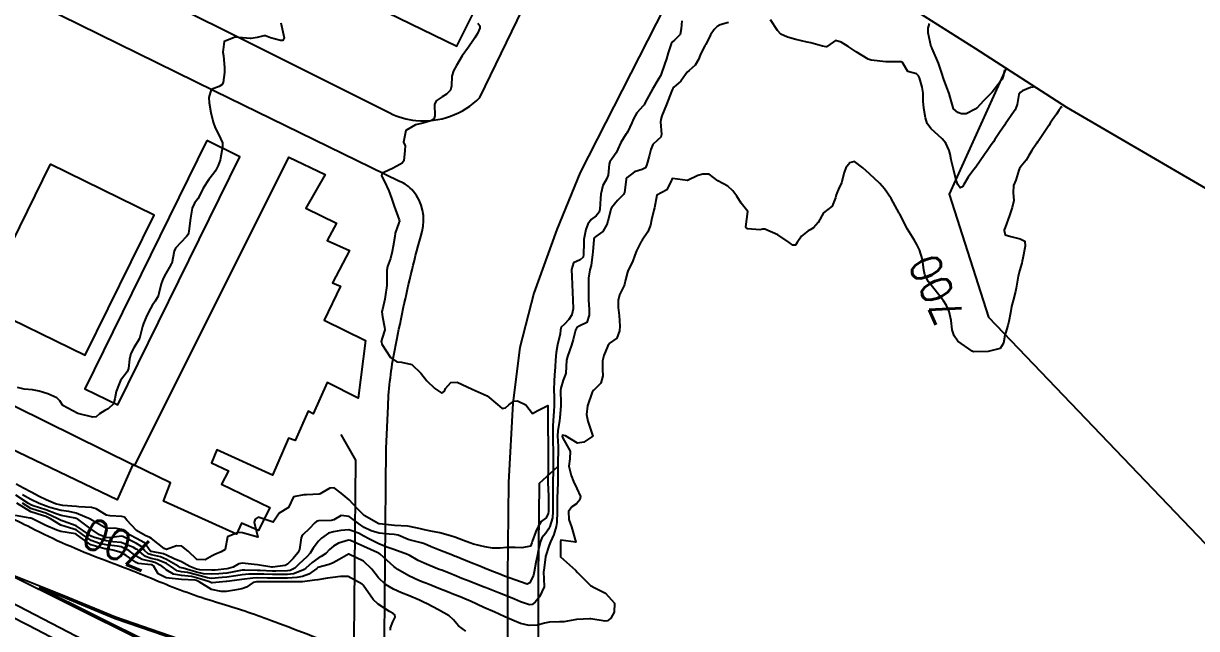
# Model space of a CAD drawing. Header units: metres. Extents: x 286371 to 293043, y 7462578 to 7466404.
# Drawn here: x 286655.4 to 286810.2, y 7466105.3 to 7466185.3 of the extents above; entities that cross this region are included whole.
import ezdxf
from ezdxf.enums import TextEntityAlignment as Align

# ---------------------------------------------------------------- set-up
doc = ezdxf.new("R2010")
doc.units = ezdxf.units.M
doc.header["$MEASUREMENT"] = 0
for name, color, linetype in [('Area', 45, 'Continuous'), ('Canteiro', 45, 'Continuous'), ('Cotas', 45, 'Continuous'), ('Curvas de Nivel 1m', 11, 'Continuous'), ('Curvas de Nivel 5m', 15, 'Continuous'), ('Edificações', 30, 'Continuous'), ('Linha Férrea', 20, 'Continuous'), ('Pontes_Viadutos_Tubos', 190, 'Continuous'), ('Vias primárias', 230, 'Continuous')]:
    doc.layers.add(name, color=color, linetype=linetype)
doc.styles.add('Style-STANDARD', font='STANDARD.shx')

msp = doc.modelspace()

# ---------------------------------------------------------------- linework, layer by layer
at = {"layer": 'Area'}
msp.add_polyline3d([(286773.51, 7466186.7, 701.73), (286781, 7466181.97, 702.4), (286793.04, 7466174.22, 742.34), (286818.02, 7466159.63, 742.35)], dxfattribs=at)
at = {"layer": 'Canteiro'}
msp.add_lwpolyline([(286657.44, 7466110.75), (286679.73, 7466099.65), (286690.85, 7466094.2), (286702.36, 7466088.31), (286725.2, 7466077.03), (286735.73, 7466072.65), (286747.08, 7466067.93), (286755.88, 7466063.81), (286748.01, 7466068.66), (286735.39, 7466075.76), (286721.38, 7466083.58), (286698.27, 7466095.39), (286693.63, 7466097.26), (286685.19, 7466100.41), (286675.72, 7466103.78), (286667.47, 7466106.62), (286660.41, 7466109.56)], close=True, dxfattribs=at)
at = {"layer": 'Curvas de Nivel 1m', "flags": 128}
for points, elevation in [([(286788.66, 7466176.86), (286788.27, 7466176.78), (286787.2, 7466176.38), (286786.9, 7466176.16), (286786.73, 7466175.86), (286786.5, 7466174.54), (286786.24, 7466173.87), (286785.81, 7466173.22), (286785.14, 7466172.25), (286784.99, 7466172.03), (286784.89, 7466171.89), (286784.18, 7466170.84), (286783.56, 7466169.91), (286783.38, 7466169.63), (286783.09, 7466169.22), (286782.56, 7466168.45), (286782.2, 7466167.93), (286781.05, 7466166.26), (286780.81, 7466165.96), (286780.04, 7466164.96), (286779.46, 7466163.98), (286779.29, 7466163.7), (286779.01, 7466163.54), (286778.66, 7466163.99), (286778.47, 7466164.54), (286778.09, 7466166), (286777.82, 7466167.25), (286777.68, 7466168.01), (286777.55, 7466168.47), (286777.1, 7466169.46), (286776.63, 7466170.02), (286775.12, 7466171.39), (286774.63, 7466172.05), (286774.41, 7466172.79), (286774.19, 7466174.06), (286774.11, 7466174.99), (286774.1, 7466176.06), (286773.99, 7466176.85), (286773.62, 7466178.07), (286773.5, 7466178.34), (286773.23, 7466178.59), (286772.07, 7466178.92), (286771.38, 7466180.1), (286771.31, 7466180.16), (286771.26, 7466180.18), (286769.31, 7466180.19), (286769.25, 7466180.2), (286769.18, 7466180.21), (286767.26, 7466180.43), (286766.87, 7466180.56), (286765.27, 7466181.51), (286764.23, 7466182.21), (286763.3, 7466182.78), (286762.52, 7466183.02), (286761.47, 7466182.25), (286761.37, 7466182.18), (286761.29, 7466182.16), (286760.83, 7466182.26), (286759.3, 7466182.69), (286758.8, 7466182.79), (286757.31, 7466183.13), (286756.2, 7466183.44), (286755.32, 7466183.85), (286754.89, 7466184.35), (286753.97, 7466185.74)], 701), ([(286748.4, 7466185.39), (286747.33, 7466185.09), (286746.92, 7466184.88), (286746.53, 7466184.48), (286746.03, 7466183.77), (286745.43, 7466182.49), (286745.36, 7466182.43), (286745.29, 7466182.33), (286744.69, 7466181.09), (286744.44, 7466180.51), (286744.04, 7466179.73), (286743.24, 7466179.04), (286742.96, 7466178.81), (286742.75, 7466178.53), (286742.11, 7466177.65), (286741.21, 7466176.83), (286741.09, 7466176.67), (286741.03, 7466176.56), (286740.9, 7466176.26), (286740.23, 7466174.57), (286739.63, 7466173.06), (286739.48, 7466172.59), (286739.46, 7466172.27), (286739.57, 7466170.59), (286739.47, 7466170.23), (286739.1, 7466169.9), (286738.42, 7466169.28), (286738.17, 7466168.61), (286737.95, 7466167.74), (286737.65, 7466166.62), (286737.46, 7466166.2), (286737.04, 7466165.97), (286736.02, 7466165.65), (286735.03, 7466164.89), (286734.93, 7466164.75), (286734.92, 7466164.66), (286734.71, 7466162.94), (286734.57, 7466162.66), (286733.76, 7466161.89), (286732.96, 7466160.92), (286732.9, 7466160.74), (286732.89, 7466160.69), (286732.48, 7466159.14), (286732.34, 7466158.69), (286731.83, 7466157.78), (286730.9, 7466157.12), (286730.69, 7466156.92), (286730.63, 7466156.72), (286730.51, 7466155.08), (286730.48, 7466154.72), (286730.28, 7466153.29), (286730.12, 7466152.73), (286729.93, 7466151.61), (286729.92, 7466150.73), (286729.92, 7466149.59), (286729.94, 7466148.73), (286730.02, 7466147.46), (286730.04, 7466146.72), (286729.7, 7466145.76), (286728.72, 7466145.29), (286728.39, 7466145.08), (286728.22, 7466144.75), (286727.94, 7466143.51), (286727.7, 7466142.76), (286727.15, 7466141.26), (286727.04, 7466140.78), (286726.93, 7466139.08), (286726.87, 7466138.78), (286726.61, 7466138.15), (286726.29, 7466137.1), (286726.26, 7466136.79), (286726.28, 7466135.08), (286726.27, 7466134.79), (286726.15, 7466133.18), (286726.1, 7466132.79), (286725.88, 7466131.43), (286725.85, 7466130.79), (286725.92, 7466129.36), (286725.92, 7466128.79), (286725.89, 7466127.36), (286725.88, 7466126.79), (286725.89, 7466125.32), (286725.88, 7466124.79), (286725.83, 7466123.36), (286725.82, 7466122.79), (286725.81, 7466121.34), (286725.81, 7466120.79), (286725.77, 7466119.35), (286725.69, 7466118.79), (286725.36, 7466117.73), (286724.94, 7466116.8), (286724.75, 7466116.33), (286724.25, 7466114.86), (286724.25, 7466114.82), (286724.03, 7466113.01), (286724.02, 7466112.82), (286724.11, 7466110.9), (286724.1, 7466110.82), (286723.49, 7466109.51), (286722.92, 7466108.83), (286722.49, 7466108.51), (286722.16, 7466108.47), (286720.99, 7466108.86), (286720.17, 7466109.2), (286719.64, 7466109.41), (286718.18, 7466109.99), (286716.43, 7466110.69), (286716.19, 7466110.78), (286715.8, 7466110.94), (286714.2, 7466111.57), (286713.23, 7466111.96), (286712.22, 7466112.36), (286711.77, 7466112.55), (286710.57, 7466113.02), (286710.24, 7466113.15), (286708.88, 7466113.69), (286708.25, 7466113.95), (286707.48, 7466114.3), (286706.26, 7466115), (286706.07, 7466115.1), (286704.27, 7466115.78), (286703.34, 7466116.07), (286702.28, 7466116.53), (286700.97, 7466117.17), (286700.3, 7466117.52), (286699.58, 7466117.92), (286698.31, 7466118.37), (286697.25, 7466118.29), (286696.31, 7466118.11), (286695.62, 7466117.94), (286694.7, 7466117.27), (286694.5, 7466117.06), (286694.29, 7466116.85), (286693.6, 7466115.96), (286693.21, 7466115.29), (286692.77, 7466114.78), (286692.25, 7466114.33), (286691.72, 7466113.83), (286691.19, 7466113.32), (286690.57, 7466112.99), (286690.23, 7466112.93), (286688.67, 7466112.92), (286688.23, 7466112.92), (286686.63, 7466112.99), (286686.23, 7466113.01), (286684.58, 7466113.06), (286684.23, 7466113.04), (286682.9, 7466112.77), (286682.22, 7466112.66), (286681.14, 7466112.55), (286680.22, 7466112.5), (286679.15, 7466112.57), (286678.22, 7466112.79), (286676.46, 7466113.31), (286676.23, 7466113.35), (286676.07, 7466113.39), (286675.79, 7466113.55), (286674.25, 7466114.47), (286673.46, 7466114.79), (286672.26, 7466115.05), (286671.82, 7466115.18), (286671.35, 7466115.62), (286670.86, 7466116.22), (286670.28, 7466116.56), (286668.48, 7466117.5), (286668.3, 7466117.53), (286666.68, 7466117.31), (286666.3, 7466117.35), (286665.4, 7466117.72), (286664.31, 7466118.45), (286662.56, 7466119.76), (286662.34, 7466119.87), (286662.19, 7466119.91), (286660.34, 7466120.26), (286659.69, 7466120.46), (286658.35, 7466120.99), (286656.65, 7466121.56), (286656.36, 7466121.67), (286656.04, 7466121.86), (286654.38, 7466122.94)], 701), ([(286715.33, 7466185.31), (286715.61, 7466184.95), (286715.62, 7466184.65), (286715.31, 7466183.92), (286714.92, 7466183.34), (286714.67, 7466182.96), (286714.1, 7466182.15), (286713.26, 7466180.98), (286712.52, 7466179.72), (286712.13, 7466179), (286711.92, 7466178.3), (286711.85, 7466177), (286711.73, 7466176.47), (286711.19, 7466175.92), (286710.63, 7466175.58), (286709.86, 7466175.03), (286709.64, 7466174.56), (286709.68, 7466173.04), (286709.54, 7466172.63), (286709.13, 7466172.4), (286708.08, 7466172.11), (286707.13, 7466171.85), (286705.82, 7466171.1), (286705.55, 7466169.56), (286705.74, 7466169.1), (286705.7, 7466168.48), (286705.57, 7466167.11), (286705.36, 7466166.8), (286705.05, 7466166.62), (286704.08, 7466166.08), (286703.03, 7466165.63), (286702.71, 7466165.47), (286702.61, 7466165.15), (286703.01, 7466164.37), (286703.59, 7466163.14), (286703.93, 7466162.18), (286704.28, 7466161.12), (286704.94, 7466159.3), (286704.98, 7466159.11), (286704.98, 7466159.06), (286704.93, 7466158.92), (286704.45, 7466157.58), (286704.37, 7466157.12), (286704.18, 7466155.83), (286704.03, 7466155.13), (286703.8, 7466154.19), (286703.4, 7466153.14), (286703.31, 7466152.67), (286703.33, 7466151.14), (286703.31, 7466150.63), (286703.12, 7466149.14), (286703.07, 7466148.85), (286702.76, 7466147.49), (286702.69, 7466147.21), (286702.68, 7466147.15), (286702.74, 7466146.51), (286703, 7466145.14), (286703.05, 7466144.81), (286702.7, 7466143.69), (286702.59, 7466143.25), (286702.61, 7466143.15), (286702.69, 7466142.9), (286703.83, 7466141.13), (286704.65, 7466140.58), (286705.25, 7466140.5), (286706.64, 7466140.22), (286707.81, 7466139.07), (286708.61, 7466138.06), (286709.65, 7466137.04), (286710.58, 7466136.4), (286710.92, 7466136.68), (286711.09, 7466137.02), (286711.78, 7466137.83), (286712.61, 7466137.89), (286714.59, 7466136.96), (286716.58, 7466136.08), (286717.95, 7466134.91), (286718.56, 7466134.4), (286718.98, 7466134.48), (286719.42, 7466134.89), (286720.1, 7466135.35), (286720.57, 7466135.4), (286721.65, 7466134.86), (286722.55, 7466133.75), (286723.25, 7466134.13), (286724.56, 7466134.81), (286724.56, 7466132.81), (286724.56, 7466132.79), (286724.59, 7466130.81), (286724.6, 7466130.72), (286724.62, 7466128.81), (286724.61, 7466128.67), (286724.64, 7466126.81), (286724.63, 7466126.62), (286724.58, 7466124.81), (286724.58, 7466124.64), (286724.67, 7466122.81), (286724.68, 7466122.51), (286724.68, 7466120.81), (286724.64, 7466120.52), (286724.34, 7466119.97), (286723.7, 7466119.45), (286723.29, 7466118.83), (286722.97, 7466118.17), (286722.5, 7466116.84), (286722.46, 7466116.66), (286722.27, 7466116.23), (286721.15, 7466115.98), (286720.27, 7466116.03), (286719.14, 7466116.03), (286718.27, 7466115.95), (286717.26, 7466115.93), (286716.28, 7466116.11), (286714.76, 7466116.48), (286714.29, 7466116.63), (286713.43, 7466116.98), (286712.3, 7466117.4), (286711.72, 7466117.59), (286710.31, 7466117.97), (286709.15, 7466118.2), (286708.31, 7466118.38), (286707.75, 7466118.5), (286706.32, 7466118.81), (286706.07, 7466118.84), (286704.32, 7466118.94), (286702.34, 7466119.14), (286702.29, 7466119.15), (286700.34, 7466120.27), (286699.4, 7466121.2), (286698.37, 7466122.34), (286697.32, 7466123.23), (286696.39, 7466123.91), (286695.79, 7466123.86), (286694.74, 7466123.27), (286694.53, 7466123.13), (286694.38, 7466123.06), (286692.71, 7466122.97), (286692.38, 7466122.98), (286690.99, 7466122.71), (286690.35, 7466121.33), (286689.14, 7466120.55), (286688.32, 7466119.36), (286686.33, 7466120.05), (286685.95, 7466119.78), (286685.84, 7466119.4), (286686.29, 7466117.39), (286684.3, 7466117.97), (286683.71, 7466118.02), (286682.29, 7466117.45), (286681.98, 7466115.75), (286681.48, 7466115.47), (286680.61, 7466115.13), (286680.26, 7466114.95), (286679.36, 7466114.39), (286678.25, 7466114.47), (286677.1, 7466115.53), (286676.27, 7466116.19), (286675.58, 7466116.25), (286674.27, 7466115.76), (286673.95, 7466115.9), (286672.29, 7466117.22), (286672.04, 7466117.36), (286671.42, 7466117.62), (286670.31, 7466118.29), (286669.03, 7466119.66), (286668.69, 7466120.02), (286668.34, 7466120.13), (286666.84, 7466120.2), (286666.34, 7466120.32), (286664.95, 7466121.13), (286664.36, 7466121.34), (286662.7, 7466121.41), (286662.36, 7466121.44), (286660.57, 7466121.58), (286660.36, 7466121.61), (286659.62, 7466121.81), (286658.37, 7466122.31), (286657.47, 7466122.75), (286656.39, 7466123.33), (286655.39, 7466123.87), (286654.4, 7466124.39)], 703), ([(286689.33, 7466185.35), (286689.8, 7466183.35), (286689.62, 7466183.03), (286689.3, 7466183.01), (286687.99, 7466183.37), (286687.31, 7466183.61), (286687.08, 7466183.61), (286686.23, 7466183.4), (286685.44, 7466183.28), (286685.3, 7466183.28), (286683.3, 7466183.44), (286681.87, 7466182.89), (286681.69, 7466181.47), (286681.76, 7466180.98), (286681.92, 7466179.46), (286681.92, 7466178.78), (286681.71, 7466177.47), (286681.54, 7466177.14), (286681.21, 7466176.95), (286680.15, 7466176.54), (286679.86, 7466175.49), (286679.88, 7466174.79), (286680.09, 7466173.49), (286680.42, 7466172.2), (286680.66, 7466171.48), (286681.11, 7466170.63), (286681.64, 7466169.47), (286681.65, 7466168.9), (286681.39, 7466167.47), (286681.33, 7466167.2), (286681.05, 7466166.49), (286680.72, 7466165.8), (286680.51, 7466165.48), (286679.86, 7466164.65), (286679.11, 7466163.5), (286679.08, 7466163.43), (286679, 7466163.27), (286678.39, 7466162.11), (286677.96, 7466161.52), (286677.62, 7466160.86), (286677.4, 7466159.54), (286677.19, 7466157.82), (286677.14, 7466157.54), (286677.08, 7466157.36), (286676.9, 7466157.13), (286676.13, 7466156.31), (286675.46, 7466155.57), (286675.26, 7466155.18), (286674.95, 7466153.57), (286674.92, 7466153.49), (286674.84, 7466153.36), (286674.17, 7466152.24), (286673.8, 7466151.59), (286673.53, 7466150.87), (286673.26, 7466149.6), (286673.15, 7466149.23), (286672.77, 7466148.56), (286672.38, 7466147.99), (286672.15, 7466147.61), (286671.67, 7466146.69), (286671.22, 7466145.63), (286671.1, 7466145.25), (286670.69, 7466143.63), (286669.92, 7466142.4), (286669.54, 7466141.65), (286669.39, 7466140.91), (286669.24, 7466139.66), (286669.07, 7466139.22), (286668.62, 7466138.65), (286668.2, 7466138.08), (286668.02, 7466137.67), (286667.63, 7466136.63), (286667.43, 7466135.68), (286667.24, 7466135.01), (286666.55, 7466134.34), (286666.13, 7466134.13), (286665.4, 7466133.71), (286664.97, 7466133.28), (286664.54, 7466133.27), (286662.54, 7466133.75), (286660.56, 7466134.78), (286660.17, 7466135.39), (286659.76, 7466135.8), (286658.58, 7466136.34), (286657.44, 7466136.69), (286656.59, 7466136.85), (286655.49, 7466136.97), (286654.59, 7466137.18)], 704), ([(286742.26, 7466185.62), (286742.19, 7466184.54), (286742.04, 7466183.82), (286741.3, 7466183.05), (286741.01, 7466182.84), (286740.87, 7466182.56), (286740.47, 7466181.37), (286740.23, 7466180.57), (286739.97, 7466179.86), (286739.53, 7466178.58), (286739.45, 7466178.36), (286739.23, 7466177.98), (286738.37, 7466176.6), (286737.47, 7466174.91), (286737.32, 7466174.62), (286737.27, 7466174.53), (286737.17, 7466174.4), (286736.34, 7466173.45), (286735.88, 7466172.64), (286735.65, 7466172.13), (286735.12, 7466171), (286735, 7466170.78), (286734.92, 7466170.66), (286734.23, 7466169.53), (286733.82, 7466168.67), (286733.58, 7466168.17), (286733.06, 7466167.4), (286732.75, 7466166.99), (286732.67, 7466166.69), (286732.52, 7466165.21), (286732.3, 7466164.7), (286731.84, 7466163.87), (286731.58, 7466162.71), (286731.54, 7466162.15), (286731.44, 7466160.71), (286731.34, 7466160.32), (286730.95, 7466159.83), (286730.28, 7466159.38), (286729.86, 7466158.73), (286729.59, 7466158.06), (286729.34, 7466156.74), (286729.33, 7466156.29), (286729.29, 7466154.74), (286729.22, 7466154.38), (286728.85, 7466154.04), (286727.97, 7466153.63), (286727.72, 7466152.76), (286727.75, 7466151.83), (286727.78, 7466150.76), (286727.81, 7466149.74), (286727.86, 7466148.76), (286727.93, 7466147.58), (286727.76, 7466146.76), (286727.35, 7466146.15), (286726.73, 7466145.51), (286726.34, 7466145.16), (286726.24, 7466144.78), (286726.19, 7466144.26), (286725.83, 7466142.79), (286725.68, 7466141.81), (286725.58, 7466140.8), (286725.53, 7466139.91), (286725.47, 7466138.8), (286725.39, 7466138.03), (286725.36, 7466136.8), (286725.39, 7466136), (286725.39, 7466134.8), (286725.37, 7466133.98), (286725.3, 7466132.8), (286725.25, 7466132.08), (286725.23, 7466130.8), (286725.25, 7466130.05), (286725.26, 7466128.8), (286725.26, 7466128.01), (286725.26, 7466126.8), (286725.26, 7466125.97), (286725.23, 7466124.8), (286725.22, 7466123.99), (286725.24, 7466122.8), (286725.25, 7466121.92), (286725.25, 7466120.8), (286725.17, 7466119.97), (286724.83, 7466118.81), (286724.67, 7466118.45), (286724.3, 7466117.93), (286723.8, 7466117.31), (286723.6, 7466116.82), (286723.35, 7466115.75), (286723.15, 7466114.83), (286723.01, 7466114.07), (286722.77, 7466112.84), (286722.67, 7466112.38), (286722.2, 7466111.35), (286721.84, 7466111.21), (286720.21, 7466111.76), (286718.85, 7466112.25), (286718.22, 7466112.51), (286717.2, 7466112.92), (286716.23, 7466113.31), (286715.62, 7466113.56), (286714.25, 7466114.1), (286712.42, 7466114.83), (286712.26, 7466114.89), (286712, 7466115), (286710.27, 7466115.69), (286709.2, 7466116.12), (286708.29, 7466116.51), (286707.88, 7466116.65), (286706.29, 7466117.04), (286706.14, 7466117.1), (286704.84, 7466117.65), (286704.3, 7466117.75), (286703.65, 7466117.78), (286702.31, 7466117.93), (286701.24, 7466118.24), (286700.32, 7466118.68), (286699.59, 7466119.2), (286698.34, 7466120.15), (286697.31, 7466120.26), (286696.33, 7466119.71), (286695.98, 7466119.6), (286694.33, 7466119.57), (286694.09, 7466119.52), (286693.83, 7466119.28), (286693.1, 7466118.5), (286692.3, 7466117.74), (286692.1, 7466117.51), (286692.03, 7466117.31), (286691.8, 7466115.78), (286691.58, 7466115.31), (286690.98, 7466114.6), (286690.24, 7466113.84), (286689.92, 7466113.66), (286688.24, 7466113.44), (286688.16, 7466113.44), (286686.24, 7466113.75), (286685.84, 7466113.8), (286684.24, 7466113.97), (286683.78, 7466113.89), (286683.04, 7466113.44), (286682.43, 7466113.25), (286682.23, 7466113.22), (286680.66, 7466113.05), (286680.23, 7466113.02), (286678.67, 7466113.07), (286678.23, 7466113.16), (286677.32, 7466113.53), (286676.24, 7466114.16), (286675.26, 7466114.55), (286674.26, 7466115.03), (286673.85, 7466115.18), (286672.26, 7466115.5), (286672.18, 7466115.52), (286672.1, 7466115.61), (286671.33, 7466116.67), (286670.29, 7466117.22), (286669.46, 7466117.66), (286668.32, 7466118.43), (286667.42, 7466118.59), (286666.32, 7466118.56), (286664.47, 7466119.6), (286664.33, 7466119.71), (286664.3, 7466119.74), (286662.35, 7466120.56), (286661.35, 7466120.78), (286660.35, 7466120.94), (286658.86, 7466121.31), (286658.36, 7466121.48), (286657.47, 7466121.84), (286656.37, 7466122.38), (286655.25, 7466123)], 702), ([(286784.85, 7466179.08), (286784.71, 7466178.41), (286784.51, 7466177.9), (286783.97, 7466177.14), (286783.2, 7466176.2), (286783.07, 7466176.05), (286782.95, 7466175.92), (286782.09, 7466175.02), (286781.17, 7466174.09), (286781.08, 7466174.03), (286780.97, 7466173.95), (286779.79, 7466173.33), (286779.15, 7466173.32), (286778.66, 7466173.49), (286778.1, 7466173.99), (286777.67, 7466175.52), (286777.52, 7466176), (286777.21, 7466176.8), (286776.77, 7466178.01), (286776.56, 7466178.69), (286776.15, 7466180.02), (286775.28, 7466181.94), (286775.23, 7466182.04), (286775.14, 7466182.19), (286774.77, 7466184.04), (286774.75, 7466184.62), (286774.93, 7466185.24)], 702), ([(286713.77, 7466104.98), (286712.8, 7466105.68), (286712.13, 7466106.48), (286711.55, 7466107.01), (286710.15, 7466107.82), (286708.63, 7466108.58), (286708.16, 7466108.83), (286707.63, 7466109.07), (286706.18, 7466109.68), (286705.25, 7466110.05), (286704.2, 7466110.52), (286703.14, 7466111.14), (286702.22, 7466112.03), (286701.36, 7466113.17), (286700.25, 7466114.21), (286698.33, 7466115.14), (286698.26, 7466115.14), (286697.06, 7466114.43), (286696.25, 7466114.01), (286695.7, 7466113.79), (286694.24, 7466113.39), (286694.16, 7466113.35), (286694.08, 7466113.28), (286693.02, 7466112.49), (286692.22, 7466112.2), (286691.47, 7466112.06), (286690.21, 7466111.98), (286689.57, 7466111.99), (286688.21, 7466111.99), (286687.59, 7466112), (286686.21, 7466112.01), (286685.63, 7466111.99), (286684.21, 7466111.82), (286683.87, 7466111.76), (286682.21, 7466111.55), (286682.11, 7466111.55), (286681.21, 7466111.47), (286680.33, 7466111.35), (286680.2, 7466111.38), (286679.91, 7466111.49), (286678.21, 7466112.04), (286677.54, 7466112.2), (286676.22, 7466112.32), (286675.19, 7466112.53), (286674.23, 7466113.1), (286673.97, 7466113.32), (286673.64, 7466113.59), (286672.71, 7466114.07), (286672.24, 7466114.18), (286671.05, 7466114.43), (286670.25, 7466114.91), (286669.28, 7466115.66), (286668.27, 7466116.13), (286667.74, 7466116.22), (286666.28, 7466116.4), (286665.43, 7466116.57), (286664.29, 7466116.95), (286663.16, 7466117.75), (286662.31, 7466118.36), (286661.46, 7466118.64), (286660.32, 7466118.97), (286658.94, 7466119.82), (286658.34, 7466120.14), (286657.91, 7466120.26), (286656.35, 7466120.74), (286654.51, 7466121.88)], 699), ([(286703.8, 7466105.13), (286703.8, 7466105.44), (286704.13, 7466106.21), (286704.41, 7466106.85), (286704.38, 7466107.12), (286704.15, 7466107.32), (286703.68, 7466107.6), (286702.17, 7466108.57), (286701.52, 7466109.16), (286700.2, 7466111.04), (286700.06, 7466111.19), (286698.22, 7466112.21), (286697.23, 7466112.22), (286696.22, 7466112.06), (286695.49, 7466111.98), (286694.21, 7466111.78), (286693.79, 7466111.7), (286692.21, 7466111.5), (286692.02, 7466111.49), (286690.21, 7466111.52), (286690.02, 7466111.52), (286688.21, 7466111.52), (286688.06, 7466111.52), (286686.21, 7466111.5), (286686.11, 7466111.49), (286685.71, 7466111.4), (286684.81, 7466110.8), (286684.19, 7466110.58), (286683.24, 7466110.38), (286682.19, 7466110.24), (286681.45, 7466110.2), (286680.19, 7466110.49), (286678.57, 7466111.51), (286678.21, 7466111.66), (286678.02, 7466111.7), (286676.21, 7466111.81), (286674.6, 7466111.97), (286674.21, 7466112.04), (286673.16, 7466112.54), (286672.53, 7466113.61), (286672.36, 7466113.73), (286672.24, 7466113.76), (286670.53, 7466113.93), (286670.24, 7466114.04), (286668.93, 7466114.99), (286668.26, 7466115.36), (286667.17, 7466115.69), (286666.27, 7466115.85), (286666.11, 7466115.87), (286664.28, 7466116.38), (286662.36, 7466117.76), (286662.3, 7466117.81), (286662.25, 7466117.82), (286660.31, 7466118.16), (286659.8, 7466118.32), (286658.32, 7466118.92), (286656.49, 7466119.85), (286656.33, 7466119.9), (286656.28, 7466119.91), (286654.34, 7466120.27)], 698)]:
    msp.add_lwpolyline(points, dxfattribs=dict(at, elevation=elevation))
at = {"layer": 'Curvas de Nivel 5m', "elevation": 700, "flags": 128}
msp.add_lwpolyline([(286792.44, 7466174.25), (286792.32, 7466174.2), (286792.02, 7466173.78), (286791.68, 7466173.26), (286791.14, 7466172.49), (286790.86, 7466172.08), (286790.68, 7466171.8), (286790.06, 7466170.87), (286789.36, 7466169.82), (286789.26, 7466169.67), (286789.1, 7466169.45), (286788.43, 7466168.49), (286788.07, 7466167.84), (286787.72, 7466167.19), (286787.05, 7466166.4), (286786.8, 7466166.1), (286786.71, 7466165.86), (286786.33, 7466164.55), (286786.04, 7466163.87), (286785.97, 7466162.89), (286786.06, 7466161.87), (286785.87, 7466160.97), (286785.49, 7466159.88), (286784.92, 7466158.3), (286784.81, 7466158.01), (286784.79, 7466157.9), (286784.91, 7466157.34), (286785.66, 7466157.13), (286786.9, 7466156.83), (286787.52, 7466156.48), (286787.57, 7466155.85), (286787.26, 7466154.25), (286787.18, 7466153.86), (286787.12, 7466153.6), (286786.83, 7466152.57), (286786.68, 7466152.01), (286786.65, 7466151.87), (286786.37, 7466150.3), (286786.28, 7466149.87), (286785.98, 7466148.68), (286785.78, 7466147.88), (286785.61, 7466147.02), (286785.39, 7466145.88), (286785.26, 7466145.35), (286784.85, 7466143.89), (286784.82, 7466143.77), (286784.69, 7466143.03), (286784.26, 7466142.32), (286782.67, 7466141.92), (286780.73, 7466141.9), (286780.67, 7466141.91), (286780.56, 7466141.96), (286778.69, 7466143.31), (286778.21, 7466143.99), (286777.94, 7466144.77), (286777.81, 7466146), (286777.55, 7466147.21), (286777.19, 7466148.01), (286776.77, 7466148.62), (286775.68, 7466150.03), (286774.81, 7466151.13), (286774.31, 7466152.05), (286774.19, 7466152.7), (286774.03, 7466154.06), (286773.61, 7466155.34), (286773.26, 7466156.07), (286772.9, 7466156.68), (286772.06, 7466158.09), (286771.06, 7466160), (286771.01, 7466160.1), (286770.96, 7466160.21), (286769.88, 7466162.12), (286769, 7466163.43), (286768.39, 7466164.14), (286767.03, 7466165.39), (286766.13, 7466166.18), (286765.06, 7466167.03), (286764.41, 7466166.84), (286763.9, 7466166.21), (286763.66, 7466165.59), (286763.33, 7466164.22), (286763.23, 7466164), (286763, 7466163.6), (286762.61, 7466162.61), (286762.53, 7466162.23), (286762.08, 7466161.13), (286760.95, 7466160.25), (286760.25, 7466158.95), (286759.63, 7466158.27), (286759.19, 7466158.01), (286758.92, 7466157.88), (286758.05, 7466157.16), (286757.47, 7466156.31), (286757.24, 7466155.96), (286756.89, 7466155.97), (286756.44, 7466156.32), (286754.91, 7466157.35), (286753.21, 7466158.08), (286752.92, 7466158.08), (286752.53, 7466157.99), (286750.92, 7466158.11), (286750.75, 7466158.23), (286750.69, 7466158.41), (286750.95, 7466160.4), (286750.07, 7466161.52), (286749.53, 7466162.43), (286749, 7466163.17), (286748.31, 7466163.75), (286747.01, 7466164.46), (286745.88, 7466165.34), (286745.03, 7466165.36), (286744.37, 7466165.16), (286743.01, 7466164.53), (286741.02, 7466164.79), (286740.92, 7466164.66), (286740.9, 7466164.57), (286740.27, 7466163.3), (286738.98, 7466162.59), (286738.65, 7466160.91), (286738.56, 7466160.6), (286738.24, 7466159.3), (286738.11, 7466158.61), (286737.78, 7466157.74), (286737.01, 7466156.62), (286736.96, 7466156.56), (286736.89, 7466156.47), (286736.27, 7466155.24), (286736.07, 7466154.64), (286735.75, 7466153.75), (286735.19, 7466152.65), (286735.09, 7466152.39), (286734.81, 7466151.38), (286734.68, 7466150.78), (286734.63, 7466150.66), (286734.05, 7466149.4), (286733.85, 7466148.67), (286733.84, 7466147.75), (286734.01, 7466146.67), (286734.09, 7466145.29), (286734.04, 7466144.66), (286733.67, 7466143.7), (286732.69, 7466142.97), (286732.56, 7466142.81), (286732.5, 7466142.69), (286731.96, 7466141.4), (286731.79, 7466140.7), (286731.8, 7466139.54), (286731.83, 7466138.7), (286731.55, 7466137.76), (286730.6, 7466136.79), (286730.52, 7466136.72), (286730.43, 7466136.55), (286729.79, 7466134.74), (286729.68, 7466133.61), (286729.84, 7466132.73), (286730.5, 7466130.72), (286729.31, 7466129.93), (286728.49, 7466129.83), (286726.92, 7466130.78), (286726.51, 7466130.89), (286726.48, 7466130.81), (286726.47, 7466130.78), (286726.5, 7466130.55), (286727.53, 7466128.77), (286727.5, 7466127.73), (286727.36, 7466126.77), (286727.64, 7466125.55), (286727.95, 7466124.76), (286728.4, 7466123.84), (286728.87, 7466122.75), (286728.79, 7466122.33), (286728.36, 7466121.82), (286727.73, 7466121.39), (286727.32, 7466120.77), (286727.36, 7466119.74), (286727.68, 7466118.76), (286728.28, 7466116.75), (286726.29, 7466117), (286726.24, 7466116.83), (286726.23, 7466116.79), (286726.25, 7466114.78), (286728.23, 7466113.02), (286728.49, 7466112.75), (286730.2, 7466111.02), (286730.76, 7466110.72), (286732.18, 7466110.02), (286733.36, 7466108.68), (286733.35, 7466107.47), (286732.9, 7466106.68), (286732.47, 7466106.35), (286732.13, 7466106.32), (286730.24, 7466106.61), (286730.13, 7466106.62), (286728.37, 7466106.51), (286728.13, 7466106.48), (286726.68, 7466106.23), (286726.13, 7466106.2), (286724.78, 7466106.15), (286724.12, 7466106.02), (286723.19, 7466105.76), (286722.12, 7466105.72), (286720.99, 7466105.99), (286720.13, 7466106.34), (286718.88, 7466106.89), (286718.14, 7466107.23), (286717.57, 7466107.48), (286716.15, 7466108.13), (286714.35, 7466108.96), (286714.17, 7466109.04), (286712.78, 7466109.6), (286712.18, 7466109.83), (286711.34, 7466110.17), (286710.2, 7466110.63), (286709.13, 7466111.05), (286708.46, 7466111.32), (286708.21, 7466111.42), (286707.64, 7466111.64), (286706.22, 7466112.29), (286704.79, 7466113.12), (286704.24, 7466113.53), (286702.44, 7466115.15), (286702.27, 7466115.27), (286702.06, 7466115.36), (286700.28, 7466116.16), (286698.53, 7466116.97), (286698.29, 7466117.01), (286696.93, 7466116.59), (286696.28, 7466116.2), (286695.78, 7466115.75), (286695.27, 7466115.26), (286694.67, 7466114.85), (286694.25, 7466114.62), (286693.47, 7466114.06), (286692.66, 7466113.3), (286692.41, 7466113.12), (286692.23, 7466113.03), (286690.99, 7466112.55), (286690.22, 7466112.45), (286689.12, 7466112.45), (286688.22, 7466112.46), (286687.11, 7466112.49), (286686.22, 7466112.52), (286685.12, 7466112.51), (286684.22, 7466112.42), (286683.38, 7466112.27), (286682.21, 7466112.11), (286681.62, 7466112.05), (286680.21, 7466111.96), (286679.68, 7466112.02), (286678.22, 7466112.42), (286677.02, 7466112.73), (286676.22, 7466112.84), (286675.64, 7466112.97), (286674.79, 7466113.57), (286674.24, 7466113.92), (286673.07, 7466114.42), (286672.25, 7466114.6), (286671.47, 7466114.83), (286670.5, 7466115.64), (286670.39, 7466115.76), (286670.27, 7466115.83), (286669.9, 7466116.02), (286668.28, 7466116.69), (286667.19, 7466116.79), (286666.29, 7466116.9), (286664.64, 7466117.38), (286664.3, 7466117.52), (286663.99, 7466117.74), (286662.32, 7466118.9), (286660.62, 7466119.5), (286660.33, 7466119.59), (286659.93, 7466119.8), (286658.34, 7466120.55), (286657.31, 7466120.88), (286656.35, 7466121.2), (286655.26, 7466121.87)], dxfattribs=at)
at = {"layer": 'Edificações'}
for points in [[(286692.46, 7466214.06), (286684.49, 7466198.06), (286681.66, 7466199.03), (286679.42, 7466193.6), (286692.46, 7466187.28), (286694.25, 7466191.22), (286712.58, 7466182.28), (286721.52, 7466200.29)], [(286679.59, 7466169.78), (286663.49, 7466136.98), (286667.81, 7466134.87), (286683.91, 7466167.66)], [(286658.9, 7466166.69), (286649.8, 7466148.15), (286663.51, 7466141.42), (286672.61, 7466159.95)]]:
    msp.add_lwpolyline(points, close=True, dxfattribs=at)
at = {"layer": 'Edificações', "elevation": 715.81}
msp.add_lwpolyline([(286785.05, 7466179.37), (286777.52, 7466162.7), (286782.73, 7466146.47), (286831.01, 7466095.96), (286846.49, 7466101.63), (286847.67, 7466098.68), (286844.83, 7466098.38), (286846.13, 7466089.71), (286853.45, 7466090.66), (286850.97, 7466103.51), (286852.98, 7466103.87), (286853.45, 7466099.74), (286865.86, 7466101.88), (286865.69, 7466103.82), (286896.11, 7466108.91)], dxfattribs=at)
at = {"layer": 'Edificações'}
msp.add_lwpolyline([(286623.68, 7466149.79), (286669.8, 7466127.02), (286670.09, 7466126.88), (286690.39, 7466167.6), (286695.19, 7466165.33), (286692.62, 7466160.86), (286696.69, 7466158.86), (286695.47, 7466156.6), (286698.41, 7466155.26), (286696.15, 7466150.99), (286697.22, 7466150.55), (286695.05, 7466146.05), (286700.5, 7466143.39), (286699.55, 7466135.76), (286695.44, 7466137.84), (286693.62, 7466133.7), (286692.96, 7466134.03), (286691.24, 7466130.16), (286690.37, 7466130.49), (286688.22, 7466125.6), (286680.9, 7466128.93), (286680.18, 7466127.23), (286682.42, 7466126.16), (286681.49, 7466124.38), (286687.87, 7466121.33), (286686.38, 7466118.26), (286684.17, 7466119.24), (286683.49, 7466117.78), (286673.85, 7466122.17), (286674.78, 7466124.58), (286669.8, 7466127.02), (286667.76, 7466122.35), (286618.65, 7466145.9)], dxfattribs=at)
at = {"layer": 'Linha Férrea'}
msp.add_lwpolyline([(287835.18, 7465381.47, 0.010304), (287693.16, 7465427.51), (287537.99, 7465472.45, -0.040382), (287441.99, 7465506.86, -0.042368), (287320.57, 7465578.57, -0.008489), (287246.96, 7465627.06, -0.004773), (287110.87, 7465718.76), (286883.88, 7465869.13), (286836.14, 7465900.58), (286681.72, 7466001.99, 0.002623), (286488.21, 7466128.28, 0.036116), (286381.9, 7466186.94, 0.036116)], format="xyb", dxfattribs=at)
at = {"layer": 'Pontes_Viadutos_Tubos', "elevation": 702.37}
for points in [[(286697.24, 7466130.95), (286699.2, 7466127.57), (286698.94, 7466099.22), (286698.84, 7466068.83), (286697.34, 7466066.32)], [(286725.85, 7466126.67), (286723.44, 7466124.49), (286723.3, 7466112.18), (286723.3, 7466096.98), (286722.96, 7466053.9), (286723.9, 7466051.54)]]:
    msp.add_lwpolyline(points, dxfattribs=at)
at = {"layer": 'Vias primárias', "elevation": 710.97}
msp.add_lwpolyline([(286573, 7466310.62), (286553.56, 7466314.22), (286548.94, 7466311.84), (286536.08, 7466263.94), (286530.07, 7466242.53, 0.175947), (286530.48, 7466237.12, 0.246385), (286534.86, 7466233.69), (286583.67, 7466222.06), (286618.81, 7466213.21), (286635.43, 7466207.63), (286694.86, 7466177.9), (286703.72, 7466173.44, 0.092573), (286707.17, 7466172.44, 0.224765), (286715.61, 7466175.48), (286733.19, 7466211.84)], format="xyb", dxfattribs=at)
at = {"layer": 'Vias primárias'}
for points in [[(286747.74, 7466202.72), (286728.84, 7466165.56), (286725.78, 7466158.03), (286722.73, 7466149.63), (286720.9, 7466142.46), (286719.94, 7466135.11), (286719.4, 7466124.62), (286719.26, 7466112.2), (286719.26, 7466097)], [(286497.89, 7466192.69), (286515.06, 7466185.12), (286529.6, 7466178.42), (286545.67, 7466169.96), (286561.62, 7466160.83), (286571.41, 7466154.96), (286584.93, 7466146.83), (286600.49, 7466137.58), (286618.22, 7466126.9), (286631.74, 7466118.78), (286643.56, 7466112.13), (286656.05, 7466105.76), (286671.62, 7466097.65), (286691.22, 7466087.76), (286699.29, 7466083.43), (286729.63, 7466065.52), (286739.18, 7466059.43), (286753.36, 7466050.73), (286758.45, 7466047.58), (286798.64, 7466023.32), (286813.33, 7466014.7)], [(286822.4, 7466017.09), (286798.9, 7466031.23), (286756.55, 7466056.44), (286750.57, 7466059.68), (286744.94, 7466062.47), (286735.4, 7466066.9), (286725.13, 7466071.82), (286690.45, 7466089.76), (286664.5, 7466103.18), (286641.69, 7466115), (286627.75, 7466123.06), (286608.76, 7466134.46), (286587.8, 7466146.95), (286563.5, 7466161.71), (286541.24, 7466174.24), (286534.63, 7466177.66), (286513.07, 7466187.69)]]:
    msp.add_lwpolyline(points, dxfattribs=at)
for points in [[(286655.15, 7466085.77), (286670.04, 7466073.13), (286689.22, 7466057.17), (286695.57, 7466052.22, -0.004242), (286697.15, 7466050.96, 0.542856), (286702.7, 7466052.77), (286702.89, 7466069.23), (286702.98, 7466099.19), (286703.26, 7466129.1), (286703.49, 7466134.72, -0.03891), (286704.38, 7466142.12, -0.002671), (286705.5, 7466147.59, -0.015489), (286707.97, 7466157.76, 0.246736), (286706.8, 7466163.12, 0.12705), (286705.02, 7466164.39), (286680.6, 7466176.3), (286637.39, 7466197.6)], [(286649.64, 7466121.86, -0.013587), (286656.35, 7466118.67, 0.027764), (286665.81, 7466114.49, -0.007781), (286673.75, 7466111.36, 0.025784), (286681.18, 7466108.73, -0.017541), (286687.97, 7466106.45, -0.004396), (286697.63, 7466102.73), (286724.49, 7466089.32), (286731.25, 7466085.42), (286736.2, 7466082.81), (286747.23, 7466076.11), (286768.15, 7466063.8), (286779.19, 7466057.18), (286792.79, 7466049), (286808.57, 7466039.27), (286836.69, 7466022.54)]]:
    msp.add_lwpolyline(points, format="xyb", dxfattribs=at)
msp.add_lwpolyline([(286653, 7466112.73), (286679.64, 7466099.47), (286690.76, 7466094.02), (286702.28, 7466088.13), (286725.11, 7466076.85), (286735.65, 7466072.46), (286747, 7466067.75), (286758.98, 7466062.14), (286748.11, 7466068.83), (286735.49, 7466075.94), (286721.47, 7466083.75), (286698.36, 7466095.57), (286693.71, 7466097.44), (286685.26, 7466100.59), (286675.79, 7466103.96), (286667.54, 7466106.81), (286660.49, 7466109.75)], close=True, dxfattribs=at)

# ---------------------------------------------------------------- texts
at = {"layer": 'Cotas', "style": 'Style-STANDARD'}
for rotation, p in [(114.6779, (286775.85, 7466150.1, 700)), (157.0066, (286667.85, 7466116.43, 700))]:
    msp.add_text('700', height=4, rotation=rotation, dxfattribs=at).set_placement(p, align=Align.MIDDLE_CENTER)

doc.saveas('drawing.dxf')
